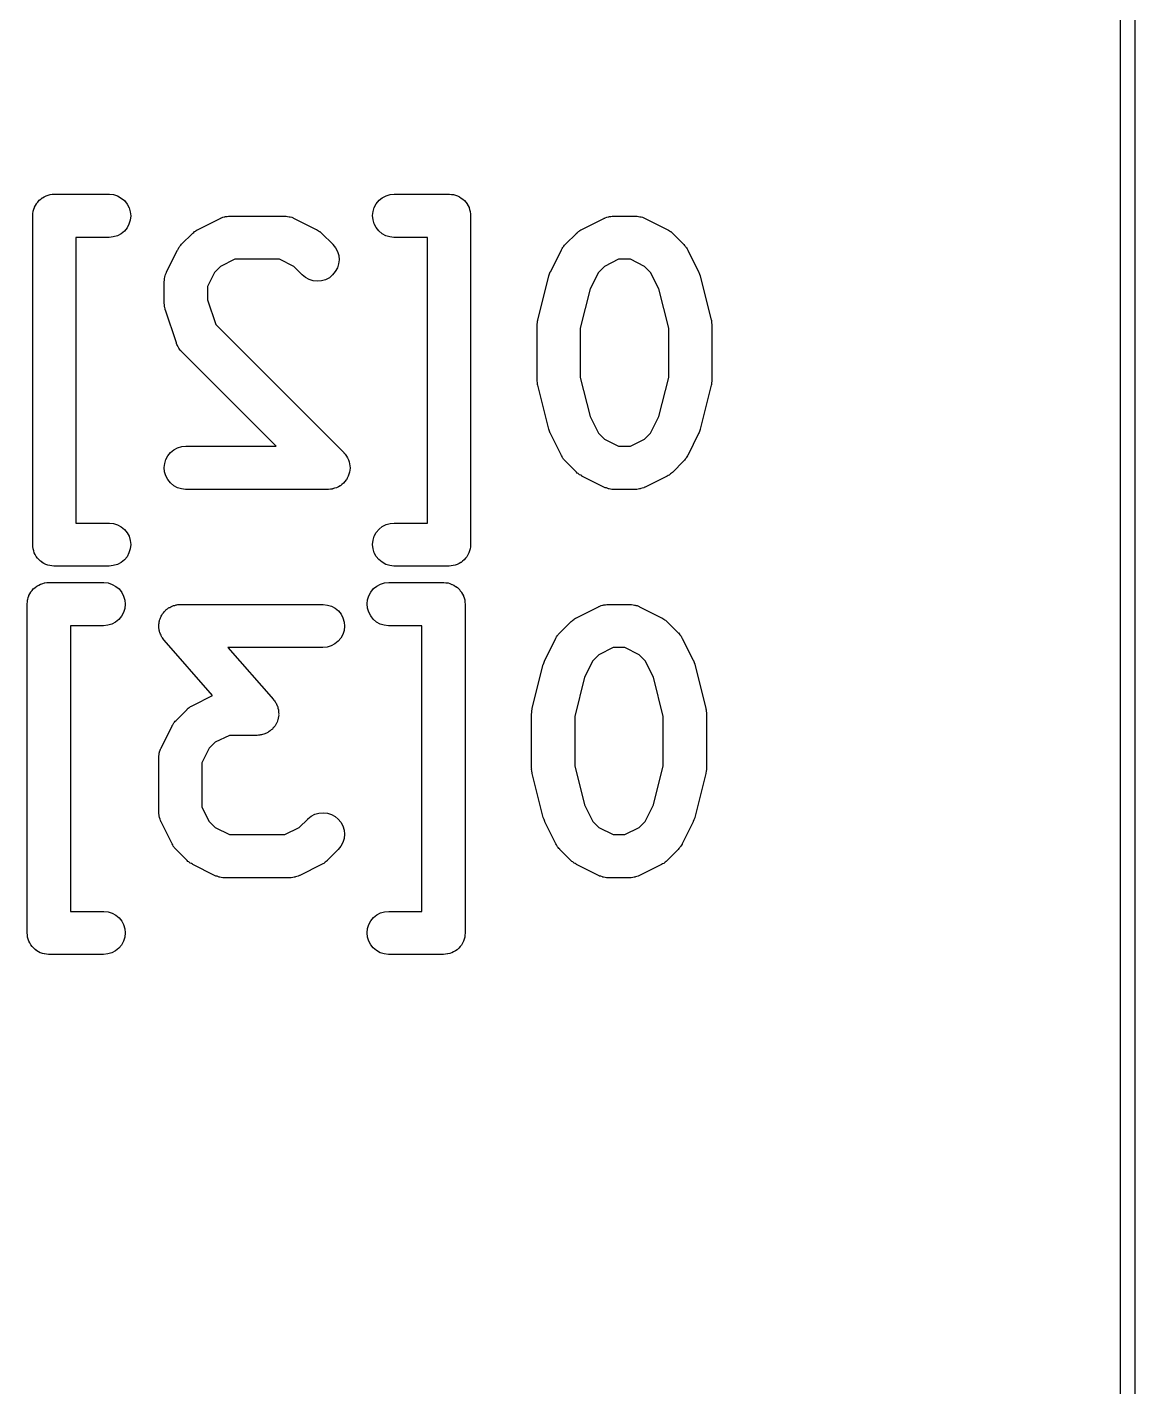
# Model space of a CAD drawing. Extents: x 40 to 70, y -130 to -60.
# Drawn here: x 66.177 to 70.025, y -110.182 to -105.455 of the extents above; entities that cross this region are included whole.
import ezdxf

# ---------------------------------------------------------------- set-up
doc = ezdxf.new("R2010")
doc.units = 0
doc.layers.add('BLACK', color=7, linetype='CONTINUOUS')

msp = doc.modelspace()

# ---------------------------------------------------------------- linework, layer by layer
at = {"layer": 'BLACK', "linetype": 'CONTINUOUS'}
for p, q in [((69.975, -124.999), (69.975, -87.625)), ((70.025, -87.6012), (70.025, -125.001)), ((66.2141, -106.063), (66.2186, -106.057)), ((66.2186, -106.057), (66.2188, -106.057)), ((66.2188, -106.057), (66.219, -106.057)), ((66.219, -106.057), (66.2244, -106.053)), ((66.2244, -106.053), (66.2299, -106.048)), ((66.2299, -106.048), (66.2302, -106.048)), ((66.2302, -106.048), (66.2304, -106.048)), ((66.2304, -106.048), (66.2366, -106.045)), ((66.2366, -106.045), (66.2428, -106.041)), ((66.2428, -106.041), (66.2431, -106.041)), ((66.2431, -106.041), (66.2433, -106.041)), ((66.2433, -106.041), (66.2501, -106.039)), ((66.2501, -106.039), (66.2569, -106.037)), ((66.2569, -106.037), (66.2571, -106.037)), ((66.2571, -106.037), (66.2574, -106.037)), ((66.2574, -106.037), (66.2644, -106.036)), ((66.2644, -106.036), (66.2714, -106.036)), ((66.2714, -106.036), (66.4619, -106.036)), ((66.4619, -106.036), (66.463, -106.036)), ((66.463, -106.036), (66.4775, -106.037)), ((66.4775, -106.037), (66.4915, -106.042)), ((66.4915, -106.042), (66.5043, -106.049)), ((66.5043, -106.049), (66.5155, -106.058)), ((66.5155, -106.058), (66.5247, -106.07)), ((67.3902, -106.069), (67.3995, -106.057)), ((67.3995, -106.057), (67.4109, -106.048)), ((67.4109, -106.048), (67.4238, -106.041)), ((67.4238, -106.041), (67.4378, -106.037)), ((67.4378, -106.037), (67.4524, -106.036)), ((67.4524, -106.036), (67.6429, -106.036)), ((67.6429, -106.036), (67.6434, -106.036)), ((67.6434, -106.036), (67.6434, -106.036)), ((67.6434, -106.036), (67.6434, -106.036)), ((67.6434, -106.036), (67.6439, -106.036)), ((67.6439, -106.036), (67.6509, -106.037)), ((67.6509, -106.037), (67.6579, -106.037)), ((67.6579, -106.037), (67.6582, -106.037)), ((67.6582, -106.037), (67.6585, -106.037)), ((67.6585, -106.037), (67.6651, -106.039)), ((67.6651, -106.039), (67.6719, -106.042)), ((67.6719, -106.042), (67.6722, -106.042)), ((67.6722, -106.042), (67.6724, -106.042)), ((67.6724, -106.042), (67.6786, -106.045)), ((67.6786, -106.045), (67.6848, -106.049)), ((67.6848, -106.049), (67.685, -106.049)), ((67.685, -106.049), (67.6852, -106.049)), ((67.6852, -106.049), (67.6907, -106.053)), ((67.6907, -106.053), (67.6961, -106.058)), ((67.6961, -106.058), (67.6962, -106.058)), ((67.6962, -106.058), (67.6964, -106.058)), ((67.6964, -106.058), (67.7008, -106.064)), ((66.1964, -106.11), (66.1972, -106.103)), ((66.1972, -106.103), (66.198, -106.096)), ((66.198, -106.096), (66.198, -106.095)), ((66.198, -106.095), (66.1981, -106.095)), ((66.1981, -106.095), (66.2002, -106.088)), ((66.2002, -106.088), (66.2023, -106.082)), ((66.2023, -106.082), (66.2024, -106.081)), ((66.2024, -106.081), (66.2025, -106.081)), ((66.2025, -106.081), (66.2059, -106.075)), ((66.2059, -106.075), (66.2092, -106.069)), ((66.2092, -106.069), (66.2094, -106.069)), ((66.2094, -106.069), (66.2095, -106.068)), ((66.2095, -106.068), (66.2141, -106.063)), ((66.5247, -106.07), (66.5314, -106.083)), ((66.5314, -106.083), (66.5356, -106.097)), ((66.5356, -106.097), (66.5369, -106.111)), ((67.3774, -106.11), (67.3789, -106.096)), ((67.3789, -106.096), (67.3832, -106.082)), ((67.3832, -106.082), (67.3902, -106.069)), ((67.7008, -106.064), (67.7053, -106.069)), ((67.7053, -106.069), (67.7054, -106.069)), ((67.7054, -106.069), (67.7056, -106.07)), ((67.7056, -106.07), (67.7089, -106.076)), ((67.7089, -106.076), (67.7122, -106.082)), ((67.7122, -106.082), (67.7123, -106.082)), ((67.7123, -106.082), (67.7124, -106.083)), ((67.7124, -106.083), (67.7144, -106.089)), ((67.7144, -106.089), (67.7164, -106.096)), ((67.7164, -106.096), (67.7165, -106.096)), ((67.7165, -106.096), (67.7165, -106.097)), ((67.7165, -106.097), (67.7172, -106.104)), ((67.7172, -106.104), (67.7179, -106.111)), ((66.1964, -106.111), (66.1964, -106.11)), ((66.1964, -106.11), (66.1964, -106.11)), ((66.1964, -106.11), (66.1964, -106.11)), ((66.1964, -106.11), (66.1964, -106.11)), ((66.1964, -107.254), (66.1964, -106.111)), ((66.5241, -106.153), (66.5148, -106.164)), ((66.531, -106.14), (66.5241, -106.153)), ((66.5354, -106.126), (66.531, -106.14)), ((66.5369, -106.111), (66.5354, -106.126)), ((66.7712, -106.158), (66.8474, -106.12)), ((66.8474, -106.12), (66.8483, -106.119)), ((66.8483, -106.119), (66.8504, -106.119)), ((66.8504, -106.119), (66.8524, -106.118)), ((66.8524, -106.118), (66.8573, -106.116)), ((66.8573, -106.116), (66.8621, -106.114)), ((66.8621, -106.114), (66.8643, -106.114)), ((66.8643, -106.114), (66.8664, -106.113)), ((66.8664, -106.113), (66.8715, -106.113)), ((66.8715, -106.113), (66.8765, -106.112)), ((66.8765, -106.112), (66.8788, -106.112)), ((66.8788, -106.112), (66.881, -106.112)), ((66.881, -106.112), (67.0714, -106.112)), ((67.0714, -106.112), (67.0725, -106.112)), ((67.0725, -106.112), (67.0747, -106.112)), ((67.0747, -106.112), (67.0769, -106.112)), ((67.0769, -106.112), (67.0819, -106.113)), ((67.0819, -106.113), (67.087, -106.114)), ((67.087, -106.114), (67.0891, -106.114)), ((67.0891, -106.114), (67.0913, -106.115)), ((67.0913, -106.115), (67.0961, -106.116)), ((67.0961, -106.116), (67.101, -106.118)), ((67.101, -106.118), (67.1029, -106.119)), ((67.1029, -106.119), (67.105, -106.12)), ((67.105, -106.12), (67.1812, -106.158)), ((67.3787, -106.125), (67.3774, -106.11)), ((67.3828, -106.139), (67.3787, -106.125)), ((67.3896, -106.152), (67.3828, -106.139)), ((67.3988, -106.163), (67.3896, -106.152)), ((67.7179, -106.111), (67.7179, -107.254)), ((68.1046, -106.158), (68.1807, -106.12)), ((68.1807, -106.12), (68.1817, -106.119)), ((68.1817, -106.119), (68.1838, -106.119)), ((68.1838, -106.119), (68.1857, -106.118)), ((68.1857, -106.118), (68.1906, -106.116)), ((68.1906, -106.116), (68.1954, -106.114)), ((68.1954, -106.114), (68.1976, -106.114)), ((68.1976, -106.114), (68.1997, -106.113)), ((68.1997, -106.113), (68.2048, -106.113)), ((68.2048, -106.113), (68.2099, -106.112)), ((68.2099, -106.112), (68.2121, -106.112)), ((68.2121, -106.112), (68.2143, -106.112)), ((68.2143, -106.112), (68.2905, -106.112)), ((68.2905, -106.112), (68.2915, -106.112)), ((68.2915, -106.112), (68.2937, -106.112)), ((68.2937, -106.112), (68.2959, -106.112)), ((68.2959, -106.112), (68.301, -106.113)), ((68.301, -106.113), (68.3061, -106.114)), ((68.3061, -106.114), (68.3082, -106.114)), ((68.3082, -106.114), (68.3103, -106.115)), ((68.3103, -106.115), (68.3151, -106.116)), ((68.3151, -106.116), (68.32, -106.118)), ((68.32, -106.118), (68.322, -106.119)), ((68.322, -106.119), (68.324, -106.12)), ((68.324, -106.12), (68.4002, -106.158)), ((66.4619, -106.186), (66.3464, -106.186)), ((66.3464, -106.186), (66.3464, -107.179)), ((66.4765, -106.184), (66.4619, -106.186)), ((66.4905, -106.18), (66.4765, -106.184)), ((66.5034, -106.173), (66.4905, -106.18)), ((66.5148, -106.164), (66.5034, -106.173)), ((66.7136, -106.21), (66.7517, -106.172)), ((66.7517, -106.172), (66.7525, -106.171)), ((66.7525, -106.171), (66.7558, -106.169)), ((66.7558, -106.169), (66.7588, -106.166)), ((66.7588, -106.166), (66.7615, -106.164)), ((66.7615, -106.164), (66.7639, -106.162)), ((66.7639, -106.162), (66.7676, -106.16)), ((66.7676, -106.16), (66.7712, -106.158)), ((67.1812, -106.158), (67.1821, -106.158)), ((67.1821, -106.158), (67.1856, -106.161)), ((67.1856, -106.161), (67.1893, -106.163)), ((67.1893, -106.163), (67.1918, -106.165)), ((67.1918, -106.165), (67.1944, -106.166)), ((67.1944, -106.166), (67.1974, -106.169)), ((67.1974, -106.169), (67.2007, -106.172)), ((67.2007, -106.172), (67.2387, -106.21)), ((67.41, -106.173), (67.3988, -106.163)), ((67.4228, -106.18), (67.41, -106.173)), ((67.4368, -106.184), (67.4228, -106.18)), ((67.4513, -106.186), (67.4368, -106.184)), ((67.4524, -106.186), (67.4513, -106.186)), ((67.5679, -106.186), (67.4524, -106.186)), ((67.5679, -107.179), (67.5679, -106.186)), ((68.047, -106.21), (68.0851, -106.172)), ((68.0851, -106.172), (68.0858, -106.171)), ((68.0858, -106.171), (68.0891, -106.169)), ((68.0891, -106.169), (68.0922, -106.166)), ((68.0922, -106.166), (68.0948, -106.164)), ((68.0948, -106.164), (68.0972, -106.162)), ((68.0972, -106.162), (68.101, -106.16)), ((68.101, -106.16), (68.1046, -106.158)), ((68.4002, -106.158), (68.4011, -106.158)), ((68.4011, -106.158), (68.4047, -106.161)), ((68.4047, -106.161), (68.4084, -106.163)), ((68.4084, -106.163), (68.4108, -106.165)), ((68.4108, -106.165), (68.4134, -106.166)), ((68.4134, -106.166), (68.4164, -106.169)), ((68.4164, -106.169), (68.4197, -106.172)), ((68.4197, -106.172), (68.4578, -106.21)), ((66.6615, -106.306), (66.6996, -106.23)), ((66.6996, -106.23), (66.7001, -106.229)), ((66.7001, -106.229), (66.7024, -106.225)), ((66.7024, -106.225), (66.7043, -106.221)), ((66.7043, -106.221), (66.7063, -106.219)), ((66.7063, -106.219), (66.708, -106.216)), ((66.708, -106.216), (66.711, -106.213)), ((66.711, -106.213), (66.7136, -106.21)), ((67.2387, -106.21), (67.2395, -106.211)), ((67.2395, -106.211), (67.2486, -106.222)), ((67.2486, -106.222), (67.2553, -106.235)), ((67.2553, -106.235), (67.2594, -106.249)), ((67.2594, -106.249), (67.2607, -106.264)), ((67.9948, -106.306), (68.0329, -106.23)), ((68.0329, -106.23), (68.0334, -106.229)), ((68.0334, -106.229), (68.0357, -106.225)), ((68.0357, -106.225), (68.0377, -106.221)), ((68.0377, -106.221), (68.0397, -106.219)), ((68.0397, -106.219), (68.0414, -106.216)), ((68.0414, -106.216), (68.0443, -106.213)), ((68.0443, -106.213), (68.047, -106.21)), ((68.4578, -106.21), (68.4585, -106.211)), ((68.4585, -106.211), (68.4612, -106.214)), ((68.4612, -106.214), (68.4641, -106.217)), ((68.4641, -106.217), (68.4657, -106.22)), ((68.4657, -106.22), (68.4677, -106.222)), ((68.4677, -106.222), (68.4696, -106.226)), ((68.4696, -106.226), (68.4718, -106.23)), ((68.4718, -106.23), (68.5099, -106.306)), ((66.8492, -106.287), (66.8283, -106.308)), ((66.8987, -106.262), (66.8492, -106.287)), ((67.0537, -106.262), (66.8987, -106.262)), ((67.1032, -106.287), (67.0537, -106.262)), ((67.1327, -106.316), (67.1032, -106.287)), ((67.2548, -106.292), (67.2477, -106.305)), ((67.2591, -106.278), (67.2548, -106.292)), ((67.2607, -106.264), (67.2591, -106.278)), ((68.1825, -106.287), (68.1616, -106.308)), ((68.232, -106.262), (68.1825, -106.287)), ((68.2728, -106.262), (68.232, -106.262)), ((68.3222, -106.287), (68.2728, -106.262)), ((68.3431, -106.308), (68.3222, -106.287)), ((66.6536, -106.338), (66.6538, -106.336)), ((66.6536, -106.339), (66.6536, -106.338)), ((66.6536, -106.415), (66.6536, -106.339)), ((66.6538, -106.334), (66.6546, -106.329)), ((66.6538, -106.336), (66.6538, -106.334)), ((66.6546, -106.329), (66.6552, -106.324)), ((66.6552, -106.324), (66.6559, -106.322)), ((66.6559, -106.322), (66.6563, -106.319)), ((66.6563, -106.319), (66.6581, -106.315)), ((66.6581, -106.315), (66.6596, -106.31)), ((66.6596, -106.31), (66.6607, -106.308)), ((66.6607, -106.308), (66.6615, -106.306)), ((66.8283, -106.308), (66.8036, -106.357)), ((67.144, -106.325), (67.1327, -106.316)), ((67.1569, -106.332), (67.144, -106.325)), ((67.1709, -106.337), (67.1569, -106.332)), ((67.1855, -106.338), (67.1709, -106.337)), ((67.2, -106.337), (67.1855, -106.338)), ((67.2141, -106.333), (67.2, -106.337)), ((67.227, -106.326), (67.2141, -106.333)), ((67.2384, -106.316), (67.227, -106.326)), ((67.2477, -106.305), (67.2384, -106.316)), ((67.951, -106.473), (67.9891, -106.321)), ((67.9891, -106.321), (67.9894, -106.32)), ((67.9894, -106.32), (67.9895, -106.32)), ((67.9895, -106.32), (67.9896, -106.319)), ((67.9896, -106.319), (67.9921, -106.313)), ((67.9921, -106.313), (67.9945, -106.306)), ((67.9945, -106.306), (67.9947, -106.306)), ((67.9947, -106.306), (67.9948, -106.306)), ((68.1616, -106.308), (68.1327, -106.365)), ((68.3721, -106.365), (68.3431, -106.308)), ((68.5099, -106.306), (68.5104, -106.307)), ((68.5104, -106.307), (68.5105, -106.307)), ((68.5105, -106.307), (68.5107, -106.307)), ((68.5107, -106.307), (68.5131, -106.314)), ((68.5131, -106.314), (68.5154, -106.32)), ((68.5154, -106.32), (68.5155, -106.321)), ((68.5155, -106.321), (68.5156, -106.321)), ((68.5156, -106.321), (68.5537, -106.473)), ((66.8036, -106.357), (66.8036, -106.403)), ((68.1327, -106.365), (68.0988, -106.501)), ((68.406, -106.501), (68.3721, -106.365)), ((66.654, -106.42), (66.6536, -106.415)), ((66.654, -106.424), (66.654, -106.42)), ((66.6547, -106.427), (66.654, -106.424)), ((66.655, -106.43), (66.6547, -106.427)), ((66.6562, -106.434), (66.655, -106.43)), ((66.6571, -106.438), (66.6562, -106.434)), ((66.6574, -106.439), (66.6571, -106.438)), ((66.8036, -106.403), (66.8322, -106.489)), ((66.6955, -106.553), (66.6574, -106.439)), ((67.9489, -106.488), (67.9498, -106.482)), ((67.9498, -106.482), (67.9504, -106.476)), ((67.9504, -106.476), (67.9509, -106.475)), ((67.9509, -106.475), (67.951, -106.473)), ((68.5537, -106.473), (68.554, -106.474)), ((68.554, -106.474), (68.5541, -106.476)), ((68.5541, -106.476), (68.5545, -106.477)), ((68.5545, -106.477), (68.5551, -106.483)), ((68.5551, -106.483), (68.5559, -106.489)), ((66.8322, -106.489), (67.2768, -106.934)), ((67.9488, -106.491), (67.949, -106.489)), ((67.9488, -106.492), (67.9488, -106.491)), ((67.9488, -106.682), (67.9488, -106.492)), ((67.949, -106.489), (67.9489, -106.488)), ((68.0988, -106.501), (68.0988, -106.673)), ((68.406, -106.673), (68.406, -106.501)), ((68.5559, -106.489), (68.5558, -106.49)), ((68.5558, -106.49), (68.556, -106.492)), ((68.556, -106.492), (68.556, -106.682)), ((66.6964, -106.555), (66.6955, -106.553)), ((66.697, -106.558), (66.6964, -106.555)), ((66.6994, -106.562), (66.697, -106.558)), ((66.7015, -106.567), (66.6994, -106.562)), ((66.7028, -106.569), (66.7015, -106.567)), ((66.7038, -106.571), (66.7028, -106.569)), ((66.707, -106.575), (66.7038, -106.571)), ((66.7099, -106.579), (66.707, -106.575)), ((66.7115, -106.58), (66.7099, -106.579)), ((66.7129, -106.582), (66.7115, -106.58)), ((66.7136, -106.583), (66.7129, -106.582)), ((67.0427, -106.912), (66.7136, -106.583)), ((68.0988, -106.673), (68.1327, -106.808)), ((68.3721, -106.808), (68.406, -106.673)), ((67.9489, -106.683), (67.9488, -106.682)), ((67.9489, -106.685), (67.9489, -106.683)), ((67.9497, -106.691), (67.9489, -106.685)), ((67.9502, -106.697), (67.9497, -106.691)), ((67.9506, -106.698), (67.9502, -106.697)), ((67.9508, -106.699), (67.9506, -106.698)), ((67.951, -106.7), (67.9508, -106.699)), ((67.9891, -106.853), (67.951, -106.7)), ((68.5537, -106.7), (68.5156, -106.853)), ((68.5539, -106.699), (68.5537, -106.7)), ((68.5543, -106.698), (68.5539, -106.699)), ((68.555, -106.692), (68.5543, -106.698)), ((68.5559, -106.686), (68.555, -106.692)), ((68.5559, -106.683), (68.5558, -106.685)), ((68.5558, -106.685), (68.5559, -106.686)), ((68.556, -106.682), (68.5559, -106.683)), ((68.1327, -106.808), (68.1616, -106.866)), ((68.3431, -106.866), (68.3721, -106.808)), ((67.9893, -106.853), (67.9891, -106.853)), ((67.9917, -106.86), (67.9893, -106.853)), ((67.9893, -106.853), (67.9893, -106.853)), ((67.9941, -106.867), (67.9917, -106.86)), ((68.5127, -106.861), (68.5102, -106.867)), ((68.5152, -106.854), (68.5127, -106.861)), ((68.5154, -106.854), (68.5152, -106.854)), ((68.5152, -106.854), (68.5152, -106.854)), ((68.5156, -106.853), (68.5154, -106.854)), ((67.9942, -106.867), (67.9941, -106.867)), ((67.9944, -106.867), (67.9942, -106.867)), ((67.9948, -106.868), (67.9944, -106.867)), ((68.0329, -106.944), (67.9948, -106.868)), ((68.1616, -106.866), (68.1825, -106.887)), ((68.1825, -106.887), (68.232, -106.912)), ((68.2728, -106.912), (68.3222, -106.887)), ((68.3222, -106.887), (68.3431, -106.866)), ((68.5099, -106.868), (68.4718, -106.944)), ((68.5101, -106.868), (68.5099, -106.868)), ((68.5102, -106.867), (68.5101, -106.868)), ((66.6551, -106.972), (66.6594, -106.958)), ((66.6594, -106.958), (66.6664, -106.945)), ((66.6664, -106.945), (66.6757, -106.934)), ((66.6757, -106.934), (66.6871, -106.924)), ((66.6871, -106.924), (66.7, -106.918)), ((66.7, -106.918), (66.714, -106.913)), ((66.714, -106.913), (66.7286, -106.912)), ((66.7286, -106.912), (67.0427, -106.912)), ((67.2768, -106.934), (67.2774, -106.934)), ((67.2774, -106.934), (67.2774, -106.934)), ((67.2774, -106.934), (67.2774, -106.934)), ((67.2774, -106.934), (67.2776, -106.935)), ((67.2776, -106.935), (67.2822, -106.94)), ((67.2822, -106.94), (67.2866, -106.946)), ((67.2866, -106.946), (67.2866, -106.946)), ((67.2866, -106.946), (67.2867, -106.946)), ((67.2867, -106.946), (67.29, -106.952)), ((67.29, -106.952), (67.2933, -106.959)), ((68.0352, -106.948), (68.0329, -106.944)), ((68.0371, -106.952), (68.0352, -106.948)), ((68.039, -106.954), (68.0371, -106.952)), ((68.0407, -106.957), (68.039, -106.954)), ((68.0436, -106.96), (68.0407, -106.957)), ((68.232, -106.912), (68.2728, -106.912)), ((68.4634, -106.957), (68.4605, -106.96)), ((68.4651, -106.955), (68.4634, -106.957)), ((68.4671, -106.952), (68.4651, -106.955)), ((68.4691, -106.949), (68.4671, -106.952)), ((68.4714, -106.945), (68.4691, -106.949)), ((68.4718, -106.944), (68.4714, -106.945)), ((66.6536, -106.986), (66.6551, -106.972)), ((66.6549, -107.001), (66.6536, -106.986)), ((66.659, -107.015), (66.6549, -107.001)), ((67.2933, -106.959), (67.2934, -106.959)), ((67.2934, -106.959), (67.2934, -106.959)), ((67.2934, -106.959), (67.2955, -106.966)), ((67.2972, -107.002), (67.2951, -107.009)), ((67.2955, -106.966), (67.2975, -106.973)), ((67.2973, -107.002), (67.2972, -107.002)), ((67.2972, -107.002), (67.2972, -107.002)), ((67.298, -106.995), (67.2973, -107.002)), ((67.2975, -106.973), (67.2975, -106.973)), ((67.2975, -106.973), (67.2975, -106.973)), ((67.2975, -106.973), (67.2982, -106.98)), ((67.2988, -106.988), (67.298, -106.995)), ((67.2982, -106.98), (67.2988, -106.987)), ((67.2988, -106.987), (67.2988, -106.988)), ((67.2988, -106.988), (67.2988, -106.988)), ((68.0462, -106.963), (68.0436, -106.96)), ((68.047, -106.964), (68.0462, -106.963)), ((68.0851, -107.002), (68.047, -106.964)), ((68.0883, -107.005), (68.0851, -107.002)), ((68.0913, -107.007), (68.0883, -107.005)), ((68.4157, -107.005), (68.4126, -107.008)), ((68.419, -107.003), (68.4157, -107.005)), ((68.4197, -107.002), (68.419, -107.003)), ((68.4578, -106.964), (68.4197, -107.002)), ((68.4605, -106.96), (68.4578, -106.964)), ((66.6658, -107.028), (66.659, -107.015)), ((66.675, -107.039), (66.6658, -107.028)), ((66.6862, -107.049), (66.675, -107.039)), ((66.699, -107.056), (66.6862, -107.049)), ((67.2651, -107.05), (67.2586, -107.053)), ((67.2652, -107.049), (67.2651, -107.05)), ((67.2653, -107.049), (67.2652, -107.049)), ((67.2709, -107.045), (67.2653, -107.049)), ((67.2765, -107.04), (67.2709, -107.045)), ((67.2766, -107.04), (67.2765, -107.04)), ((67.2767, -107.04), (67.2766, -107.04)), ((67.2812, -107.035), (67.2767, -107.04)), ((67.2858, -107.029), (67.2812, -107.035)), ((67.2859, -107.029), (67.2858, -107.029)), ((67.286, -107.029), (67.2859, -107.029)), ((67.2894, -107.023), (67.286, -107.029)), ((67.2928, -107.016), (67.2894, -107.023)), ((67.2929, -107.016), (67.2928, -107.016)), ((67.2951, -107.009), (67.2929, -107.016)), ((67.2929, -107.016), (67.2929, -107.016)), ((68.094, -107.009), (68.0913, -107.007)), ((68.0964, -107.011), (68.094, -107.009)), ((68.1001, -107.013), (68.0964, -107.011)), ((68.1036, -107.015), (68.1001, -107.013)), ((68.1046, -107.016), (68.1036, -107.015)), ((68.1807, -107.054), (68.1046, -107.016)), ((68.4002, -107.016), (68.324, -107.054)), ((68.4038, -107.014), (68.4002, -107.016)), ((68.4075, -107.012), (68.4038, -107.014)), ((68.41, -107.01), (68.4075, -107.012)), ((68.4126, -107.008), (68.41, -107.01)), ((66.713, -107.06), (66.699, -107.056)), ((66.7275, -107.062), (66.713, -107.06)), ((66.7286, -107.062), (66.7275, -107.062)), ((67.2238, -107.062), (66.7286, -107.062)), ((67.231, -107.061), (67.2238, -107.062)), ((67.2381, -107.061), (67.231, -107.061)), ((67.2382, -107.06), (67.2381, -107.061)), ((67.2384, -107.06), (67.2382, -107.06)), ((67.2452, -107.058), (67.2384, -107.06)), ((67.2521, -107.056), (67.2452, -107.058)), ((67.2523, -107.056), (67.2521, -107.056)), ((67.2524, -107.056), (67.2523, -107.056)), ((67.2586, -107.053), (67.2524, -107.056)), ((68.1828, -107.055), (68.1807, -107.054)), ((68.1847, -107.056), (68.1828, -107.055)), ((68.1896, -107.057), (68.1847, -107.056)), ((68.1944, -107.059), (68.1896, -107.057)), ((68.1966, -107.06), (68.1944, -107.059)), ((68.1987, -107.06), (68.1966, -107.06)), ((68.2038, -107.061), (68.1987, -107.06)), ((68.2088, -107.062), (68.2038, -107.061)), ((68.211, -107.062), (68.2088, -107.062)), ((68.2132, -107.062), (68.211, -107.062)), ((68.2143, -107.062), (68.2132, -107.062)), ((68.2905, -107.062), (68.2143, -107.062)), ((68.2927, -107.062), (68.2905, -107.062)), ((68.2949, -107.062), (68.2927, -107.062)), ((68.2999, -107.061), (68.2949, -107.062)), ((68.305, -107.06), (68.2999, -107.061)), ((68.3072, -107.06), (68.305, -107.06)), ((68.3093, -107.059), (68.3072, -107.06)), ((68.3141, -107.058), (68.3093, -107.059)), ((68.3191, -107.056), (68.3141, -107.058)), ((68.321, -107.055), (68.3191, -107.056)), ((68.3231, -107.054), (68.321, -107.055)), ((68.324, -107.054), (68.3231, -107.054)), ((66.3464, -107.179), (66.4619, -107.179)), ((66.4619, -107.179), (66.463, -107.179)), ((66.463, -107.179), (66.4775, -107.18)), ((66.4775, -107.18), (66.4915, -107.185)), ((66.4915, -107.185), (66.5043, -107.192)), ((66.5043, -107.192), (66.5155, -107.201)), ((67.3995, -107.2), (67.4109, -107.191)), ((67.4109, -107.191), (67.4238, -107.184)), ((67.4238, -107.184), (67.4378, -107.18)), ((67.4378, -107.18), (67.4524, -107.179)), ((67.4524, -107.179), (67.5679, -107.179)), ((66.5155, -107.201), (66.5247, -107.213)), ((66.5247, -107.213), (66.5314, -107.225)), ((66.5314, -107.225), (66.5356, -107.24)), ((66.5356, -107.24), (66.5369, -107.254)), ((67.3774, -107.253), (67.3789, -107.238)), ((67.3789, -107.238), (67.3832, -107.225)), ((67.3832, -107.225), (67.3902, -107.212)), ((67.3902, -107.212), (67.3995, -107.2)), ((66.1971, -107.261), (66.1964, -107.254)), ((66.1978, -107.268), (66.1971, -107.261)), ((66.1979, -107.268), (66.1978, -107.268)), ((66.1978, -107.268), (66.1978, -107.268)), ((66.1999, -107.275), (66.1979, -107.268)), ((66.2019, -107.282), (66.1999, -107.275)), ((66.202, -107.282), (66.2019, -107.282)), ((66.2021, -107.282), (66.202, -107.282)), ((66.2054, -107.288), (66.2021, -107.282)), ((66.2087, -107.295), (66.2054, -107.288)), ((66.531, -107.283), (66.5241, -107.296)), ((66.5354, -107.269), (66.531, -107.283)), ((66.5369, -107.254), (66.5354, -107.269)), ((67.3787, -107.268), (67.3774, -107.253)), ((67.3828, -107.282), (67.3787, -107.268)), ((67.3896, -107.295), (67.3828, -107.282)), ((67.7084, -107.289), (67.705, -107.296)), ((67.7118, -107.283), (67.7084, -107.289)), ((67.7119, -107.283), (67.7118, -107.283)), ((67.712, -107.283), (67.7119, -107.283)), ((67.7141, -107.276), (67.712, -107.283)), ((67.7162, -107.269), (67.7141, -107.276)), ((67.7163, -107.269), (67.7162, -107.269)), ((67.7162, -107.269), (67.7162, -107.269)), ((67.7171, -107.262), (67.7163, -107.269)), ((67.7178, -107.255), (67.7171, -107.262)), ((67.7179, -107.254), (67.7178, -107.255)), ((67.7179, -107.254), (67.7179, -107.254)), ((67.7179, -107.254), (67.7179, -107.254)), ((67.7179, -107.254), (67.7179, -107.254)), ((66.2088, -107.295), (66.2087, -107.295)), ((66.209, -107.295), (66.2088, -107.295)), ((66.2135, -107.301), (66.209, -107.295)), ((66.2178, -107.306), (66.2135, -107.301)), ((66.218, -107.306), (66.2178, -107.306)), ((66.2182, -107.306), (66.218, -107.306)), ((66.2236, -107.311), (66.2182, -107.306)), ((66.2291, -107.315), (66.2236, -107.311)), ((66.2293, -107.316), (66.2291, -107.315)), ((66.2295, -107.316), (66.2293, -107.316)), ((66.2357, -107.319), (66.2295, -107.316)), ((66.2419, -107.323), (66.2357, -107.319)), ((66.2421, -107.323), (66.2419, -107.323)), ((66.2424, -107.323), (66.2421, -107.323)), ((66.2491, -107.325), (66.2424, -107.323)), ((66.2558, -107.327), (66.2491, -107.325)), ((66.2561, -107.327), (66.2558, -107.327)), ((66.2563, -107.327), (66.2561, -107.327)), ((66.2633, -107.328), (66.2563, -107.327)), ((66.2704, -107.329), (66.2633, -107.328)), ((66.2709, -107.329), (66.2704, -107.329)), ((66.2714, -107.329), (66.2709, -107.329)), ((66.2709, -107.329), (66.2709, -107.329)), ((66.2709, -107.329), (66.2709, -107.329)), ((66.4619, -107.329), (66.2714, -107.329)), ((66.4765, -107.327), (66.4619, -107.329)), ((66.4905, -107.323), (66.4765, -107.327)), ((66.5034, -107.316), (66.4905, -107.323)), ((66.5148, -107.307), (66.5034, -107.316)), ((66.5241, -107.296), (66.5148, -107.307)), ((67.3988, -107.306), (67.3896, -107.295)), ((67.41, -107.315), (67.3988, -107.306)), ((67.4228, -107.323), (67.41, -107.315)), ((67.4368, -107.327), (67.4228, -107.323)), ((67.4513, -107.329), (67.4368, -107.327)), ((67.4524, -107.329), (67.4513, -107.329)), ((67.6429, -107.329), (67.4524, -107.329)), ((67.6499, -107.328), (67.6429, -107.329)), ((67.6569, -107.327), (67.6499, -107.328)), ((67.6572, -107.327), (67.6569, -107.327)), ((67.6574, -107.327), (67.6572, -107.327)), ((67.6642, -107.325), (67.6574, -107.327)), ((67.671, -107.323), (67.6642, -107.325)), ((67.6712, -107.323), (67.671, -107.323)), ((67.6714, -107.323), (67.6712, -107.323)), ((67.6777, -107.32), (67.6714, -107.323)), ((67.6839, -107.316), (67.6777, -107.32)), ((67.6841, -107.316), (67.6839, -107.316)), ((67.6844, -107.316), (67.6841, -107.316)), ((67.6899, -107.312), (67.6844, -107.316)), ((67.6953, -107.307), (67.6899, -107.312)), ((67.6955, -107.307), (67.6953, -107.307)), ((67.6957, -107.307), (67.6955, -107.307)), ((67.7002, -107.301), (67.6957, -107.307)), ((67.7047, -107.296), (67.7002, -107.301)), ((67.7049, -107.296), (67.7047, -107.296)), ((67.705, -107.296), (67.7049, -107.296)), ((66.1832, -107.432), (66.1834, -107.431)), ((66.1834, -107.431), (66.1869, -107.425)), ((66.1834, -107.431), (66.1834, -107.431)), ((66.1869, -107.425), (66.1902, -107.419)), ((66.1902, -107.419), (66.1904, -107.419)), ((66.1904, -107.419), (66.1905, -107.418)), ((66.1905, -107.418), (66.195, -107.413)), ((66.195, -107.413), (66.1995, -107.407)), ((66.1995, -107.407), (66.1997, -107.407)), ((66.1997, -107.407), (66.1999, -107.407)), ((66.1999, -107.407), (66.2054, -107.403)), ((66.2054, -107.403), (66.2109, -107.398)), ((66.2109, -107.398), (66.2111, -107.398)), ((66.2111, -107.398), (66.2113, -107.398)), ((66.2113, -107.398), (66.2176, -107.395)), ((66.2176, -107.395), (66.2238, -107.391)), ((66.2238, -107.391), (66.2241, -107.391)), ((66.2241, -107.391), (66.2243, -107.391)), ((66.2243, -107.391), (66.2311, -107.389)), ((66.2311, -107.389), (66.2378, -107.387)), ((66.2378, -107.387), (66.2381, -107.387)), ((66.2381, -107.387), (66.2383, -107.387)), ((66.2383, -107.387), (66.2454, -107.386)), ((66.2454, -107.386), (66.2524, -107.386)), ((66.2524, -107.386), (66.4429, -107.386)), ((66.4429, -107.386), (66.4439, -107.386)), ((66.4439, -107.386), (66.4584, -107.387)), ((66.4584, -107.387), (66.4724, -107.392)), ((66.4724, -107.392), (66.4852, -107.399)), ((66.4852, -107.399), (66.4964, -107.408)), ((66.4964, -107.408), (66.5056, -107.42)), ((66.5056, -107.42), (66.5124, -107.433)), ((67.3642, -107.432), (67.3712, -107.419)), ((67.3712, -107.419), (67.3805, -107.407)), ((67.3805, -107.407), (67.3918, -107.398)), ((67.3918, -107.398), (67.4048, -107.391)), ((67.4048, -107.391), (67.4188, -107.387)), ((67.4188, -107.387), (67.4333, -107.386)), ((67.4333, -107.386), (67.6238, -107.386)), ((67.6238, -107.386), (67.6243, -107.386)), ((67.6243, -107.386), (67.6243, -107.386)), ((67.6243, -107.386), (67.6243, -107.386)), ((67.6243, -107.386), (67.6249, -107.386)), ((67.6249, -107.386), (67.6319, -107.387)), ((67.6319, -107.387), (67.6389, -107.387)), ((67.6389, -107.387), (67.6391, -107.387)), ((67.6391, -107.387), (67.6394, -107.387)), ((67.6394, -107.387), (67.6461, -107.389)), ((67.6461, -107.389), (67.6529, -107.392)), ((67.6529, -107.392), (67.6531, -107.392)), ((67.6531, -107.392), (67.6534, -107.392)), ((67.6534, -107.392), (67.6596, -107.395)), ((67.6596, -107.395), (67.6657, -107.399)), ((67.6657, -107.399), (67.6659, -107.399)), ((67.6659, -107.399), (67.6662, -107.399)), ((67.6662, -107.399), (67.6716, -107.403)), ((67.6716, -107.403), (67.677, -107.408)), ((67.677, -107.408), (67.6772, -107.408)), ((67.6772, -107.408), (67.6774, -107.408)), ((67.6774, -107.408), (67.6818, -107.414)), ((67.6818, -107.414), (67.6863, -107.419)), ((67.6863, -107.419), (67.6864, -107.419)), ((67.6864, -107.419), (67.6866, -107.42)), ((67.6866, -107.42), (67.6898, -107.426)), ((67.6898, -107.426), (67.6932, -107.432)), ((66.1774, -107.46), (66.1782, -107.453)), ((66.1774, -107.461), (66.1774, -107.46)), ((66.1774, -107.46), (66.1774, -107.46)), ((66.1774, -107.46), (66.1774, -107.46)), ((66.1774, -107.46), (66.1774, -107.46)), ((66.1774, -108.604), (66.1774, -107.461)), ((66.1782, -107.453), (66.1789, -107.446)), ((66.1789, -107.446), (66.179, -107.445)), ((66.179, -107.445), (66.1812, -107.438)), ((66.179, -107.445), (66.179, -107.445)), ((66.1812, -107.438), (66.1832, -107.432)), ((66.5163, -107.476), (66.512, -107.49)), ((66.5124, -107.433), (66.5165, -107.447)), ((66.5179, -107.461), (66.5163, -107.476)), ((66.5165, -107.447), (66.5179, -107.461)), ((66.6605, -107.48), (66.6644, -107.477)), ((66.6644, -107.477), (66.668, -107.474)), ((66.668, -107.474), (66.6703, -107.473)), ((66.6703, -107.473), (66.6725, -107.472)), ((66.6725, -107.472), (66.6768, -107.47)), ((66.6768, -107.47), (66.6809, -107.468)), ((66.6809, -107.468), (66.6835, -107.467)), ((66.6835, -107.467), (66.6859, -107.466)), ((66.6859, -107.466), (66.6905, -107.465)), ((66.6905, -107.465), (66.695, -107.463)), ((66.695, -107.463), (66.6976, -107.463)), ((66.6976, -107.463), (66.7001, -107.462)), ((66.7001, -107.462), (66.7048, -107.462)), ((66.7048, -107.462), (66.7095, -107.462)), ((66.7095, -107.462), (67.2048, -107.462)), ((67.2048, -107.462), (67.2058, -107.462)), ((67.2058, -107.462), (67.2204, -107.464)), ((67.2204, -107.464), (67.2343, -107.468)), ((67.2343, -107.468), (67.2471, -107.475)), ((67.2471, -107.475), (67.2583, -107.484)), ((67.3583, -107.46), (67.3599, -107.446)), ((67.3597, -107.475), (67.3583, -107.46)), ((67.3638, -107.489), (67.3597, -107.475)), ((67.3599, -107.446), (67.3642, -107.432)), ((67.6932, -107.432), (67.6932, -107.432)), ((67.6932, -107.432), (67.6933, -107.433)), ((67.6933, -107.433), (67.6953, -107.439)), ((67.6953, -107.439), (67.6974, -107.446)), ((67.6974, -107.446), (67.6974, -107.446)), ((67.6974, -107.446), (67.6975, -107.447)), ((67.6975, -107.447), (67.6981, -107.454)), ((67.6981, -107.454), (67.6988, -107.461)), ((67.6988, -107.461), (67.6988, -108.604)), ((68.0855, -107.508), (68.1617, -107.47)), ((68.1617, -107.47), (68.1626, -107.469)), ((68.1626, -107.469), (68.1647, -107.469)), ((68.1647, -107.469), (68.1667, -107.468)), ((68.1667, -107.468), (68.1716, -107.466)), ((68.1716, -107.466), (68.1764, -107.464)), ((68.1764, -107.464), (68.1786, -107.464)), ((68.1786, -107.464), (68.1807, -107.463)), ((68.1807, -107.463), (68.1858, -107.463)), ((68.1858, -107.463), (68.1908, -107.462)), ((68.1908, -107.462), (68.193, -107.462)), ((68.193, -107.462), (68.1952, -107.462)), ((68.1952, -107.462), (68.2714, -107.462)), ((68.2714, -107.462), (68.2725, -107.462)), ((68.2725, -107.462), (68.2747, -107.462)), ((68.2747, -107.462), (68.2769, -107.462)), ((68.2769, -107.462), (68.2819, -107.463)), ((68.2819, -107.463), (68.287, -107.464)), ((68.287, -107.464), (68.2891, -107.464)), ((68.2891, -107.464), (68.2913, -107.465)), ((68.2913, -107.465), (68.2961, -107.466)), ((68.2961, -107.466), (68.301, -107.468)), ((68.301, -107.468), (68.3029, -107.469)), ((68.3029, -107.469), (68.305, -107.47)), ((68.305, -107.47), (68.3812, -107.508)), ((66.4844, -107.523), (66.4714, -107.53)), ((66.4957, -107.514), (66.4844, -107.523)), ((66.505, -107.503), (66.4957, -107.514)), ((66.512, -107.49), (66.505, -107.503)), ((66.6356, -107.527), (66.6361, -107.522)), ((66.6361, -107.522), (66.6368, -107.519)), ((66.6368, -107.519), (66.6373, -107.517)), ((66.6373, -107.517), (66.639, -107.512)), ((66.639, -107.512), (66.6404, -107.508)), ((66.6404, -107.508), (66.6416, -107.506)), ((66.6416, -107.506), (66.6426, -107.503)), ((66.6426, -107.503), (66.6451, -107.499)), ((66.6451, -107.499), (66.6473, -107.495)), ((66.6473, -107.495), (66.649, -107.493)), ((66.649, -107.493), (66.6504, -107.491)), ((66.6504, -107.491), (66.6537, -107.487)), ((66.6537, -107.487), (66.6567, -107.484)), ((66.6567, -107.484), (66.6587, -107.482)), ((66.6587, -107.482), (66.6605, -107.48)), ((67.2583, -107.484), (67.2675, -107.496)), ((67.2675, -107.496), (67.2743, -107.509)), ((67.2743, -107.509), (67.2784, -107.523)), ((67.2784, -107.523), (67.2798, -107.537)), ((67.3706, -107.502), (67.3638, -107.489)), ((67.3797, -107.513), (67.3706, -107.502)), ((67.391, -107.523), (67.3797, -107.513)), ((67.4038, -107.53), (67.391, -107.523)), ((68.0279, -107.56), (68.066, -107.522)), ((68.066, -107.522), (68.0668, -107.521)), ((68.0668, -107.521), (68.07, -107.519)), ((68.07, -107.519), (68.0731, -107.516)), ((68.0731, -107.516), (68.0758, -107.514)), ((68.0758, -107.514), (68.0782, -107.512)), ((68.0782, -107.512), (68.0819, -107.51)), ((68.0819, -107.51), (68.0855, -107.508)), ((68.3812, -107.508), (68.3821, -107.508)), ((68.3821, -107.508), (68.3856, -107.511)), ((68.3856, -107.511), (68.3893, -107.513)), ((68.3893, -107.513), (68.3918, -107.515)), ((68.3918, -107.515), (68.3944, -107.516)), ((68.3944, -107.516), (68.3974, -107.519)), ((68.3974, -107.519), (68.4007, -107.522)), ((68.4007, -107.522), (68.4387, -107.56)), ((66.4429, -107.536), (66.3274, -107.536)), ((66.3274, -107.536), (66.3274, -108.529)), ((66.4574, -107.534), (66.4429, -107.536)), ((66.4714, -107.53), (66.4574, -107.534)), ((66.6345, -107.536), (66.6348, -107.534)), ((66.635, -107.541), (66.6345, -107.536)), ((66.6347, -107.531), (66.6356, -107.527)), ((66.6348, -107.534), (66.6347, -107.531)), ((66.635, -107.546), (66.635, -107.541)), ((66.6356, -107.548), (66.635, -107.546)), ((66.6359, -107.551), (66.6356, -107.548)), ((66.6372, -107.555), (66.6359, -107.551)), ((66.6382, -107.56), (66.6372, -107.555)), ((66.6392, -107.562), (66.6382, -107.56)), ((66.64, -107.565), (66.6392, -107.562)), ((66.6422, -107.569), (66.64, -107.565)), ((66.644, -107.573), (66.6422, -107.569)), ((67.2739, -107.566), (67.2669, -107.579)), ((67.2782, -107.552), (67.2739, -107.566)), ((67.2798, -107.537), (67.2782, -107.552)), ((67.4177, -107.534), (67.4038, -107.53)), ((67.4323, -107.536), (67.4177, -107.534)), ((67.4333, -107.536), (67.4323, -107.536)), ((67.5488, -107.536), (67.4333, -107.536)), ((67.5488, -108.529), (67.5488, -107.536)), ((68.0166, -107.575), (68.0186, -107.571)), ((68.0186, -107.571), (68.0206, -107.569)), ((68.0206, -107.569), (68.0223, -107.566)), ((68.0223, -107.566), (68.0252, -107.563)), ((68.0252, -107.563), (68.0279, -107.56)), ((68.4387, -107.56), (68.4395, -107.561)), ((68.4395, -107.561), (68.4421, -107.564)), ((68.4421, -107.564), (68.445, -107.567)), ((68.445, -107.567), (68.4467, -107.57)), ((68.4467, -107.57), (68.4486, -107.572)), ((68.4486, -107.572), (68.4506, -107.576)), ((66.6455, -107.576), (66.644, -107.573)), ((66.6468, -107.578), (66.6455, -107.576)), ((66.6497, -107.582), (66.6468, -107.578)), ((66.6524, -107.585), (66.6497, -107.582)), ((66.6531, -107.586), (66.6524, -107.585)), ((66.821, -107.778), (66.6531, -107.586)), ((67.2048, -107.612), (66.8748, -107.612)), ((66.8748, -107.612), (67.0326, -107.792)), ((67.2193, -107.61), (67.2048, -107.612)), ((67.2333, -107.606), (67.2193, -107.61)), ((67.2463, -107.599), (67.2333, -107.606)), ((67.2576, -107.59), (67.2463, -107.599)), ((67.2669, -107.579), (67.2576, -107.59)), ((67.9758, -107.656), (68.0139, -107.58)), ((68.0139, -107.58), (68.0143, -107.579)), ((68.0143, -107.579), (68.0166, -107.575)), ((68.2129, -107.612), (68.1635, -107.637)), ((68.2537, -107.612), (68.2129, -107.612)), ((68.3032, -107.637), (68.2537, -107.612)), ((68.4506, -107.576), (68.4528, -107.58)), ((68.4528, -107.58), (68.4909, -107.656)), ((67.9705, -107.669), (67.973, -107.663)), ((67.973, -107.663), (67.9755, -107.656)), ((67.9755, -107.656), (67.9757, -107.656)), ((67.9757, -107.656), (67.9758, -107.656)), ((68.1426, -107.658), (68.1136, -107.715)), ((68.1635, -107.637), (68.1426, -107.658)), ((68.3241, -107.658), (68.3032, -107.637)), ((68.353, -107.715), (68.3241, -107.658)), ((68.4909, -107.656), (68.4914, -107.657)), ((68.4914, -107.657), (68.4915, -107.657)), ((68.4915, -107.657), (68.4917, -107.657)), ((68.4917, -107.657), (68.494, -107.664)), ((68.494, -107.664), (68.4964, -107.67)), ((67.932, -107.823), (67.9701, -107.671)), ((67.9701, -107.671), (67.9704, -107.67)), ((67.9704, -107.67), (67.9705, -107.67)), ((67.9705, -107.67), (67.9705, -107.669)), ((68.4964, -107.67), (68.4965, -107.671)), ((68.4965, -107.671), (68.4966, -107.671)), ((68.4966, -107.671), (68.5347, -107.823)), ((68.1136, -107.715), (68.0798, -107.851)), ((68.3869, -107.851), (68.353, -107.715)), ((66.7522, -107.813), (66.821, -107.778)), ((67.0326, -107.792), (67.0333, -107.793)), ((67.0333, -107.793), (67.036, -107.797)), ((67.036, -107.797), (67.0389, -107.801)), ((67.0389, -107.801), (67.0402, -107.803)), ((67.0402, -107.803), (67.0417, -107.805)), ((67.0417, -107.805), (67.0436, -107.809)), ((67.0436, -107.809), (67.0457, -107.814)), ((66.6946, -107.865), (66.7327, -107.827)), ((66.7327, -107.827), (66.7334, -107.826)), ((66.7334, -107.826), (66.7367, -107.823)), ((66.7367, -107.823), (66.7398, -107.82)), ((66.7398, -107.82), (66.7424, -107.819)), ((66.7424, -107.819), (66.7449, -107.817)), ((66.7449, -107.817), (66.7486, -107.815)), ((66.7486, -107.815), (66.7522, -107.813)), ((67.0457, -107.814), (67.0465, -107.816)), ((67.0465, -107.816), (67.0475, -107.819)), ((67.0475, -107.819), (67.0485, -107.823)), ((67.0485, -107.823), (67.0499, -107.828)), ((67.0502, -107.852), (67.0497, -107.857)), ((67.0499, -107.828), (67.0501, -107.83)), ((67.0501, -107.83), (67.0507, -107.833)), ((67.051, -107.847), (67.0502, -107.852)), ((67.0507, -107.833), (67.0508, -107.838)), ((67.0508, -107.838), (67.0512, -107.842)), ((67.0512, -107.842), (67.0509, -107.845)), ((67.0509, -107.845), (67.051, -107.847)), ((67.9298, -107.841), (67.9299, -107.839)), ((67.9298, -107.842), (67.9298, -107.841)), ((67.9298, -108.032), (67.9298, -107.842)), ((67.9299, -107.838), (67.9307, -107.832)), ((67.9299, -107.839), (67.9299, -107.838)), ((67.9307, -107.832), (67.9314, -107.826)), ((67.9314, -107.826), (67.9318, -107.825)), ((67.9318, -107.825), (67.932, -107.823)), ((68.0798, -107.851), (68.0798, -108.023)), ((68.3869, -108.023), (68.3869, -107.851)), ((68.5347, -107.823), (68.5349, -107.824)), ((68.5349, -107.824), (68.5351, -107.826)), ((68.5351, -107.826), (68.5355, -107.827)), ((68.5355, -107.827), (68.5361, -107.833)), ((68.5361, -107.833), (68.5369, -107.839)), ((68.5369, -107.839), (68.5368, -107.84)), ((68.5368, -107.84), (68.5369, -107.842)), ((68.5369, -107.842), (68.5369, -108.032)), ((66.6424, -107.961), (66.6805, -107.884)), ((66.6805, -107.884), (66.681, -107.883)), ((66.681, -107.883), (66.6833, -107.88)), ((66.6833, -107.88), (66.6853, -107.876)), ((66.6853, -107.876), (66.6873, -107.874)), ((66.6873, -107.874), (66.689, -107.871)), ((66.689, -107.871), (66.6919, -107.868)), ((66.6919, -107.868), (66.6946, -107.865)), ((67.0213, -107.901), (67.0177, -107.904)), ((67.0252, -107.898), (67.0213, -107.901)), ((67.027, -107.897), (67.0252, -107.898)), ((67.029, -107.895), (67.027, -107.897)), ((67.032, -107.891), (67.029, -107.895)), ((67.0353, -107.888), (67.032, -107.891)), ((67.0367, -107.886), (67.0353, -107.888)), ((67.0384, -107.884), (67.0367, -107.886)), ((67.0406, -107.879), (67.0384, -107.884)), ((67.0431, -107.875), (67.0406, -107.879)), ((67.0441, -107.873), (67.0431, -107.875)), ((67.0453, -107.871), (67.0441, -107.873)), ((67.0467, -107.866), (67.0453, -107.871)), ((67.0484, -107.862), (67.0467, -107.866)), ((67.0489, -107.859), (67.0484, -107.862)), ((67.0497, -107.857), (67.0489, -107.859)), ((66.8301, -107.941), (66.8093, -107.962)), ((66.8796, -107.917), (66.8301, -107.941)), ((66.9762, -107.917), (66.8796, -107.917)), ((66.9809, -107.916), (66.9762, -107.917)), ((66.9856, -107.916), (66.9809, -107.916)), ((66.9881, -107.915), (66.9856, -107.916)), ((66.9908, -107.915), (66.9881, -107.915)), ((66.9953, -107.914), (66.9908, -107.915)), ((66.9998, -107.913), (66.9953, -107.914)), ((67.0023, -107.912), (66.9998, -107.913)), ((67.0048, -107.911), (67.0023, -107.912)), ((67.0089, -107.909), (67.0048, -107.911)), ((67.0132, -107.907), (67.0089, -107.909)), ((67.0154, -107.905), (67.0132, -107.907)), ((67.0177, -107.904), (67.0154, -107.905)), ((66.6345, -107.993), (66.6348, -107.991)), ((66.6345, -107.994), (66.6345, -107.993)), ((66.6345, -108.185), (66.6345, -107.994)), ((66.6347, -107.989), (66.6356, -107.984)), ((66.6348, -107.991), (66.6347, -107.989)), ((66.6356, -107.984), (66.6362, -107.978)), ((66.6362, -107.978), (66.6368, -107.976)), ((66.6368, -107.976), (66.6372, -107.974)), ((66.6372, -107.974), (66.639, -107.969)), ((66.639, -107.969), (66.6406, -107.965)), ((66.6406, -107.965), (66.6416, -107.963)), ((66.6416, -107.963), (66.6424, -107.961)), ((66.8093, -107.962), (66.7845, -108.012)), ((66.7845, -108.012), (66.7845, -108.167)), ((67.9299, -108.033), (67.9298, -108.032)), ((67.9298, -108.035), (67.9299, -108.033)), ((67.9306, -108.041), (67.9298, -108.035)), ((67.9312, -108.047), (67.9306, -108.041)), ((68.0798, -108.023), (68.1136, -108.158)), ((68.353, -108.158), (68.3869, -108.023)), ((68.5359, -108.042), (68.5353, -108.048)), ((68.5368, -108.036), (68.5359, -108.042)), ((68.5369, -108.033), (68.5367, -108.035)), ((68.5367, -108.035), (68.5368, -108.036)), ((68.5369, -108.032), (68.5369, -108.033)), ((67.9316, -108.048), (67.9312, -108.047)), ((67.9318, -108.049), (67.9316, -108.048)), ((67.932, -108.05), (67.9318, -108.049)), ((67.9701, -108.203), (67.932, -108.05)), ((68.5347, -108.05), (68.4966, -108.203)), ((68.5349, -108.049), (68.5347, -108.05)), ((68.5353, -108.048), (68.5349, -108.049)), ((66.6347, -108.187), (66.6345, -108.185)), ((66.6347, -108.189), (66.6347, -108.187)), ((66.7845, -108.167), (66.8093, -108.216)), ((67.1769, -108.191), (67.191, -108.187)), ((67.191, -108.187), (67.2055, -108.186)), ((67.2055, -108.186), (67.2201, -108.187)), ((67.2201, -108.187), (67.2341, -108.192)), ((68.1136, -108.158), (68.1426, -108.216)), ((68.3241, -108.216), (68.353, -108.158)), ((66.6354, -108.194), (66.6347, -108.189)), ((66.636, -108.199), (66.6354, -108.194)), ((66.6366, -108.201), (66.636, -108.199)), ((66.6369, -108.203), (66.6366, -108.201)), ((66.6387, -108.208), (66.6369, -108.203)), ((66.6402, -108.213), (66.6387, -108.208)), ((66.6412, -108.215), (66.6402, -108.213)), ((66.642, -108.217), (66.6412, -108.215)), ((66.6424, -108.218), (66.642, -108.217)), ((66.6805, -108.294), (66.6424, -108.218)), ((66.8093, -108.216), (66.8301, -108.237)), ((67.1222, -108.237), (67.1517, -108.208)), ((67.1517, -108.208), (67.1525, -108.207)), ((67.1525, -108.207), (67.1639, -108.198)), ((67.1639, -108.198), (67.1769, -108.191)), ((67.2341, -108.192), (67.2469, -108.199)), ((67.2469, -108.199), (67.2582, -108.208)), ((67.2582, -108.208), (67.2674, -108.219)), ((67.2674, -108.219), (67.2742, -108.232)), ((67.2742, -108.232), (67.2784, -108.246)), ((67.9702, -108.203), (67.9701, -108.203)), ((67.9703, -108.203), (67.9702, -108.203)), ((67.9727, -108.21), (67.9703, -108.203)), ((67.975, -108.216), (67.9727, -108.21)), ((67.9752, -108.217), (67.975, -108.216)), ((67.9753, -108.217), (67.9752, -108.217)), ((67.9758, -108.218), (67.9753, -108.217)), ((68.0139, -108.294), (67.9758, -108.218)), ((68.1426, -108.216), (68.1635, -108.237)), ((68.3032, -108.237), (68.3241, -108.216)), ((68.4909, -108.218), (68.4528, -108.294)), ((68.491, -108.218), (68.4909, -108.218)), ((68.4912, -108.217), (68.491, -108.218)), ((68.4936, -108.211), (68.4912, -108.217)), ((68.4961, -108.204), (68.4936, -108.211)), ((68.4962, -108.204), (68.4961, -108.204)), ((68.4963, -108.204), (68.4962, -108.204)), ((68.4966, -108.203), (68.4963, -108.204)), ((66.8301, -108.237), (66.8796, -108.262)), ((66.8796, -108.262), (67.0728, -108.262)), ((67.0728, -108.262), (67.1222, -108.237)), ((67.2783, -108.276), (67.274, -108.29)), ((67.2798, -108.261), (67.2783, -108.276)), ((67.2784, -108.246), (67.2798, -108.261)), ((68.1635, -108.237), (68.2129, -108.262)), ((68.2129, -108.262), (68.2537, -108.262)), ((68.2537, -108.262), (68.3032, -108.237)), ((66.6828, -108.298), (66.6805, -108.294)), ((66.6847, -108.302), (66.6828, -108.298)), ((66.6867, -108.304), (66.6847, -108.302)), ((66.6883, -108.307), (66.6867, -108.304)), ((66.6912, -108.31), (66.6883, -108.307)), ((66.6939, -108.313), (66.6912, -108.31)), ((66.6946, -108.314), (66.6939, -108.313)), ((66.7327, -108.352), (66.6946, -108.314)), ((67.2578, -108.314), (67.2197, -108.352)), ((67.2671, -108.302), (67.2578, -108.314)), ((67.274, -108.29), (67.2671, -108.302)), ((68.0161, -108.298), (68.0139, -108.294)), ((68.0181, -108.302), (68.0161, -108.298)), ((68.02, -108.304), (68.0181, -108.302)), ((68.0217, -108.307), (68.02, -108.304)), ((68.0246, -108.31), (68.0217, -108.307)), ((68.0272, -108.313), (68.0246, -108.31)), ((68.0279, -108.314), (68.0272, -108.313)), ((68.066, -108.352), (68.0279, -108.314)), ((68.4387, -108.314), (68.4007, -108.352)), ((68.4414, -108.31), (68.4387, -108.314)), ((68.4444, -108.307), (68.4414, -108.31)), ((68.4461, -108.305), (68.4444, -108.307)), ((68.448, -108.302), (68.4461, -108.305)), ((68.45, -108.299), (68.448, -108.302)), ((68.4523, -108.295), (68.45, -108.299)), ((68.4528, -108.294), (68.4523, -108.295)), ((66.7359, -108.355), (66.7327, -108.352)), ((66.739, -108.357), (66.7359, -108.355)), ((66.7416, -108.359), (66.739, -108.357)), ((66.744, -108.361), (66.7416, -108.359)), ((66.7477, -108.363), (66.744, -108.361)), ((66.7512, -108.365), (66.7477, -108.363)), ((66.7522, -108.366), (66.7512, -108.365)), ((66.8284, -108.404), (66.7522, -108.366)), ((67.2002, -108.366), (67.124, -108.404)), ((67.2038, -108.364), (67.2002, -108.366)), ((67.2075, -108.362), (67.2038, -108.364)), ((67.21, -108.36), (67.2075, -108.362)), ((67.2126, -108.358), (67.21, -108.36)), ((67.2157, -108.355), (67.2126, -108.358)), ((67.219, -108.353), (67.2157, -108.355)), ((67.2197, -108.352), (67.219, -108.353)), ((68.0693, -108.355), (68.066, -108.352)), ((68.0723, -108.357), (68.0693, -108.355)), ((68.0749, -108.359), (68.0723, -108.357)), ((68.0773, -108.361), (68.0749, -108.359)), ((68.081, -108.363), (68.0773, -108.361)), ((68.0846, -108.365), (68.081, -108.363)), ((68.0855, -108.366), (68.0846, -108.365)), ((68.1617, -108.404), (68.0855, -108.366)), ((68.3812, -108.366), (68.305, -108.404)), ((68.3847, -108.364), (68.3812, -108.366)), ((68.3885, -108.362), (68.3847, -108.364)), ((68.3909, -108.36), (68.3885, -108.362)), ((68.3936, -108.358), (68.3909, -108.36)), ((68.3966, -108.355), (68.3936, -108.358)), ((68.3999, -108.353), (68.3966, -108.355)), ((68.4007, -108.352), (68.3999, -108.353)), ((66.8304, -108.405), (66.8284, -108.404)), ((66.8324, -108.406), (66.8304, -108.405)), ((66.8372, -108.407), (66.8324, -108.406)), ((66.842, -108.409), (66.8372, -108.407)), ((66.8442, -108.41), (66.842, -108.409)), ((66.8463, -108.41), (66.8442, -108.41)), ((66.8514, -108.411), (66.8463, -108.41)), ((66.8565, -108.412), (66.8514, -108.411)), ((66.8587, -108.412), (66.8565, -108.412)), ((66.8609, -108.412), (66.8587, -108.412)), ((66.8619, -108.412), (66.8609, -108.412)), ((67.0905, -108.412), (66.8619, -108.412)), ((67.0927, -108.412), (67.0905, -108.412)), ((67.0949, -108.412), (67.0927, -108.412)), ((67.0999, -108.411), (67.0949, -108.412)), ((67.105, -108.41), (67.0999, -108.411)), ((67.1072, -108.41), (67.105, -108.41)), ((67.1093, -108.409), (67.1072, -108.41)), ((67.1141, -108.408), (67.1093, -108.409)), ((67.1191, -108.406), (67.1141, -108.408)), ((67.121, -108.405), (67.1191, -108.406)), ((67.1231, -108.404), (67.121, -108.405)), ((67.124, -108.404), (67.1231, -108.404)), ((68.1638, -108.405), (68.1617, -108.404)), ((68.1657, -108.406), (68.1638, -108.405)), ((68.1706, -108.407), (68.1657, -108.406)), ((68.1754, -108.409), (68.1706, -108.407)), ((68.1775, -108.41), (68.1754, -108.409)), ((68.1796, -108.41), (68.1775, -108.41)), ((68.1847, -108.411), (68.1796, -108.41)), ((68.1898, -108.412), (68.1847, -108.411)), ((68.192, -108.412), (68.1898, -108.412)), ((68.1942, -108.412), (68.192, -108.412)), ((68.1952, -108.412), (68.1942, -108.412)), ((68.2714, -108.412), (68.1952, -108.412)), ((68.2736, -108.412), (68.2714, -108.412)), ((68.2758, -108.412), (68.2736, -108.412)), ((68.2809, -108.411), (68.2758, -108.412)), ((68.286, -108.41), (68.2809, -108.411)), ((68.2881, -108.41), (68.286, -108.41)), ((68.2903, -108.409), (68.2881, -108.41)), ((68.2951, -108.408), (68.2903, -108.409)), ((68.3, -108.406), (68.2951, -108.408)), ((68.302, -108.405), (68.3, -108.406)), ((68.304, -108.404), (68.302, -108.405)), ((68.305, -108.404), (68.304, -108.404)), ((66.3274, -108.529), (66.4429, -108.529)), ((66.4429, -108.529), (66.4439, -108.529)), ((66.4439, -108.529), (66.4584, -108.53)), ((66.4584, -108.53), (66.4724, -108.535)), ((66.4724, -108.535), (66.4852, -108.542)), ((66.4852, -108.542), (66.4964, -108.551)), ((66.4964, -108.551), (66.5056, -108.563)), ((66.5056, -108.563), (66.5124, -108.575)), ((67.3642, -108.575), (67.3712, -108.562)), ((67.3712, -108.562), (67.3805, -108.55)), ((67.3805, -108.55), (67.3918, -108.541)), ((67.3918, -108.541), (67.4048, -108.534)), ((67.4048, -108.534), (67.4188, -108.53)), ((67.4188, -108.53), (67.4333, -108.529)), ((67.4333, -108.529), (67.5488, -108.529)), ((66.1781, -108.611), (66.1774, -108.604)), ((66.1787, -108.618), (66.1781, -108.611)), ((66.5124, -108.575), (66.5165, -108.59)), ((66.5179, -108.604), (66.5163, -108.619)), ((66.5165, -108.59), (66.5179, -108.604)), ((67.3583, -108.603), (67.3599, -108.588)), ((67.3597, -108.618), (67.3583, -108.603)), ((67.3599, -108.588), (67.3642, -108.575)), ((67.698, -108.612), (67.6973, -108.619)), ((67.6988, -108.605), (67.698, -108.612)), ((67.6988, -108.604), (67.6988, -108.604)), ((67.6988, -108.604), (67.6988, -108.604)), ((67.6988, -108.604), (67.6988, -108.604)), ((67.6988, -108.604), (67.6988, -108.605)), ((66.1788, -108.618), (66.1787, -108.618)), ((66.1808, -108.625), (66.1788, -108.618)), ((66.1788, -108.618), (66.1788, -108.618)), ((66.1828, -108.632), (66.1808, -108.625)), ((66.183, -108.632), (66.1828, -108.632)), ((66.1864, -108.638), (66.183, -108.632)), ((66.183, -108.632), (66.183, -108.632)), ((66.1896, -108.645), (66.1864, -108.638)), ((66.1898, -108.645), (66.1896, -108.645)), ((66.1899, -108.645), (66.1898, -108.645)), ((66.1944, -108.651), (66.1899, -108.645)), ((66.1988, -108.656), (66.1944, -108.651)), ((66.199, -108.656), (66.1988, -108.656)), ((66.1992, -108.656), (66.199, -108.656)), ((66.2046, -108.661), (66.1992, -108.656)), ((66.4957, -108.657), (66.4844, -108.666)), ((66.505, -108.646), (66.4957, -108.657)), ((66.512, -108.633), (66.505, -108.646)), ((66.5163, -108.619), (66.512, -108.633)), ((67.3638, -108.632), (67.3597, -108.618)), ((67.3706, -108.645), (67.3638, -108.632)), ((67.3797, -108.656), (67.3706, -108.645)), ((67.391, -108.665), (67.3797, -108.656)), ((67.6763, -108.657), (67.6708, -108.662)), ((67.6765, -108.657), (67.6763, -108.657)), ((67.6767, -108.657), (67.6765, -108.657)), ((67.6811, -108.651), (67.6767, -108.657)), ((67.6857, -108.646), (67.6811, -108.651)), ((67.6858, -108.646), (67.6857, -108.646)), ((67.686, -108.646), (67.6858, -108.646)), ((67.6893, -108.639), (67.686, -108.646)), ((67.6927, -108.633), (67.6893, -108.639)), ((67.6928, -108.633), (67.6927, -108.633)), ((67.6929, -108.633), (67.6928, -108.633)), ((67.695, -108.626), (67.6929, -108.633)), ((67.6972, -108.619), (67.695, -108.626)), ((67.6973, -108.619), (67.6972, -108.619)), ((67.6972, -108.619), (67.6972, -108.619)), ((66.21, -108.665), (66.2046, -108.661)), ((66.2102, -108.666), (66.21, -108.665)), ((66.2104, -108.666), (66.2102, -108.666)), ((66.2166, -108.669), (66.2104, -108.666)), ((66.2228, -108.673), (66.2166, -108.669)), ((66.2231, -108.673), (66.2228, -108.673)), ((66.2233, -108.673), (66.2231, -108.673)), ((66.2301, -108.675), (66.2233, -108.673)), ((66.2368, -108.677), (66.2301, -108.675)), ((66.237, -108.677), (66.2368, -108.677)), ((66.2373, -108.677), (66.237, -108.677)), ((66.2443, -108.678), (66.2373, -108.677)), ((66.2513, -108.679), (66.2443, -108.678)), ((66.2518, -108.679), (66.2513, -108.679)), ((66.2519, -108.679), (66.2518, -108.679)), ((66.2524, -108.679), (66.2519, -108.679)), ((66.2519, -108.679), (66.2519, -108.679)), ((66.4429, -108.679), (66.2524, -108.679)), ((66.4574, -108.677), (66.4429, -108.679)), ((66.4714, -108.673), (66.4574, -108.677)), ((66.4844, -108.666), (66.4714, -108.673)), ((67.4038, -108.673), (67.391, -108.665)), ((67.4177, -108.677), (67.4038, -108.673)), ((67.4323, -108.679), (67.4177, -108.677)), ((67.4333, -108.679), (67.4323, -108.679)), ((67.6238, -108.679), (67.4333, -108.679)), ((67.6308, -108.678), (67.6238, -108.679)), ((67.6379, -108.677), (67.6308, -108.678)), ((67.6381, -108.677), (67.6379, -108.677)), ((67.6384, -108.677), (67.6381, -108.677)), ((67.6451, -108.675), (67.6384, -108.677)), ((67.6519, -108.673), (67.6451, -108.675)), ((67.6521, -108.673), (67.6519, -108.673)), ((67.6524, -108.673), (67.6521, -108.673)), ((67.6586, -108.67), (67.6524, -108.673)), ((67.6649, -108.666), (67.6586, -108.67)), ((67.6651, -108.666), (67.6649, -108.666)), ((67.6653, -108.666), (67.6651, -108.666)), ((67.6708, -108.662), (67.6653, -108.666))]:
    msp.add_line(p, q, dxfattribs=at)

doc.saveas('drawing.dxf')
